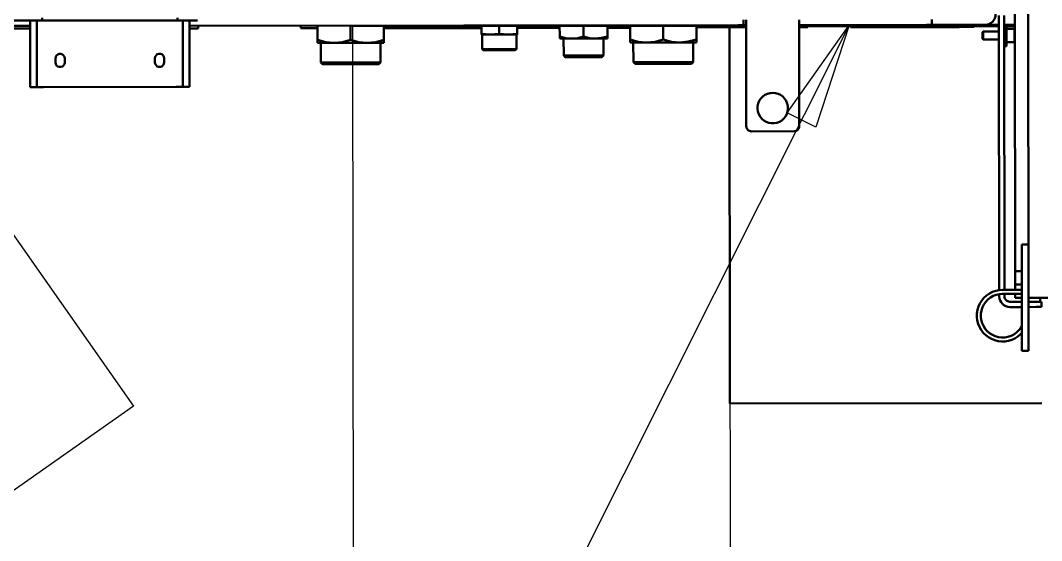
# Model space of a CAD drawing. Header units: feet. Extents: x -99009 to 3252343, y -11094690 to 9035152.
# Drawn here: x 2421278 to 2422047, y -1923153 to -1922762 of the extents above; entities that cross this region are included whole.
import ezdxf

# ---------------------------------------------------------------- set-up
doc = ezdxf.new("R2010")
doc.units = ezdxf.units.FT
doc.layers.add('1', color=1, linetype='Continuous')

# ---------------------------------------------------------------- blocks, each defined once
blk = doc.blocks.new('GG')
at = {"color": 7, "linetype": 'Continuous', "lineweight": 25}
for p, q in [((626.628, 335.407), (613.458, 354.202)), ((638.913, 344.015), (626.628, 335.407)), ((640.95, 308.427), (598.866, 329.627)), ((640.9, 327.132), (588.923, 327.132)), ((640.9, 312.932), (640.9, 327.132)), ((640.9, 312.932), (588.923, 312.932))]:
    blk.add_line(p, q, dxfattribs=at)
at = {"color": 7, "linetype": 'Continuous', "lineweight": 50}
for p, q in [((641.15, 338.982), (641.15, 340.582)), ((640.95, 339.282), (640.95, 340.382)), ((640.85, 339.282), (640.85, 340.007)), ((638.65, 339.032), (638.65, 339.282)), ((638.9, 339.282), (640.9, 339.282)), ((638.9, 339.032), (640.9, 339.032)), ((638.65, 338.782), (638.65, 333.782)), ((641.25, 338.832), (641.15, 338.832)), ((641.15, 338.682), (641.15, 333.882)), ((639.725, 338.332), (639.575, 338.332)), ((639.575, 337.982), (639.725, 337.982)), ((639.725, 334.582), (639.575, 334.582)), ((639.575, 334.232), (639.725, 334.232)), ((641.15, 333.733), (641.25, 333.733)), ((641.15, 332.982), (641.15, 333.582)), ((638.65, 333.282), (638.65, 333.532)), ((638.9, 333.532), (640.9, 333.532)), ((638.9, 333.282), (640.9, 333.282)), ((640.85, 333.057), (640.85, 333.282)), ((640.95, 312.607), (640.95, 333.282)), ((640.95, 332.957), (640.85, 332.957)), ((640.85, 329.082), (640.95, 329.082)), ((640.85, 328.457), (640.85, 328.982)), ((639.562, 328.332), (639.5, 328.27)), ((640.3, 328.332), (639.562, 328.332)), ((640.95, 328.457), (640.412, 328.457)), ((640.412, 327.207), (640.95, 327.207)), ((639.5, 326.145), (639.562, 326.083)), ((639.562, 326.083), (640.3, 326.083)), ((640.95, 325.957), (640.412, 325.957)), ((640.85, 322.282), (640.85, 325.957)), ((640.06, 322.257), (640.012, 322.21)), ((640.612, 322.257), (640.06, 322.257)), ((640.612, 321.945), (640.631, 322.282)), ((640.631, 322.282), (640.612, 322.282)), ((640.939, 322.282), (640.631, 322.282)), ((640.939, 322.282), (640.95, 322.082)), ((640.957, 322.282), (640.939, 322.282)), ((640.631, 321.607), (640.612, 321.945)), ((640.95, 321.807), (640.939, 321.607)), ((640.612, 321.27), (640.631, 321.607)), ((640.631, 320.932), (640.612, 321.27)), ((640.939, 321.607), (640.631, 321.607)), ((640.939, 321.607), (640.95, 321.407)), ((640.012, 321.005), (640.06, 320.957)), ((640.06, 320.957), (640.612, 320.957)), ((640.612, 320.932), (640.631, 320.932)), ((640.631, 320.932), (640.939, 320.932)), ((640.85, 319.332), (640.85, 320.932)), ((640.95, 321.132), (640.939, 320.932)), ((640.939, 320.932), (640.957, 320.932)), ((640.95, 319.332), (640.53, 319.332)), ((639.812, 319.182), (639.75, 319.12)), ((640.45, 319.182), (639.812, 319.182)), ((640.53, 318.432), (640.95, 318.432)), ((639.75, 317.745), (639.812, 317.682)), ((639.812, 317.682), (640.45, 317.682)), ((640.95, 317.532), (640.53, 317.532)), ((640.85, 316.682), (640.85, 317.532)), ((640.95, 316.682), (640.412, 316.682)), ((639.562, 316.558), (639.5, 316.495)), ((640.3, 316.558), (639.562, 316.558)), ((640.412, 315.433), (640.95, 315.433)), ((639.5, 314.37), (639.562, 314.307)), ((639.562, 314.307), (640.3, 314.307)), ((640.95, 314.182), (640.412, 314.182)), ((626.7, 301.182), (626.7, 312.932)), ((626.7, 312.932), (640.87, 312.932)), ((641.15, 312.407), (640.95, 312.407)), ((636.95, 312.107), (636.95, 310.507)), ((640.75, 312.307), (637.15, 312.307)), ((637.15, 310.307), (640.75, 310.307)), ((640.95, 305.507), (640.95, 310.107)), ((640.87, 309.987), (640.95, 309.987)), ((640.9, 308.377), (640.9, 309.987)), ((640.95, 308.377), (640.87, 308.377)), ((640.95, 305.307), (641.15, 305.307)), ((640.95, 303.307), (640.95, 305.107)), ((640.87, 303.737), (640.95, 303.737)), ((640.9, 302.782), (640.9, 303.737)), ((640.427, 303.402), (640.4, 303.375)), ((640.4, 303.375), (640.4, 302.782)), ((640.7, 303.375), (640.672, 303.402)), ((640.7, 302.782), (640.7, 303.375)), ((640.95, 303.307), (640.95, 302.782)), ((630.812, 302.782), (630.725, 302.782)), ((630.822, 302.582), (630.725, 302.582)), ((630.822, 301.932), (630.822, 302.655)), ((641.1, 302.782), (630.964, 302.782)), ((630.972, 301.932), (630.972, 302.655)), ((641.1, 302.582), (630.972, 302.582)), ((640.15, 302.582), (640.15, 302.503)), ((640.3, 302.503), (640.3, 302.232)), ((640.8, 302.232), (640.8, 302.503)), ((640.9, 302.182), (640.9, 302.503)), ((640.95, 302.503), (640.95, 302.582)), ((640.95, 302.582), (640.95, 302.182)), ((630.325, 301.932), (630.325, 302.382)), ((630.525, 301.932), (630.525, 302.382)), ((630.822, 302.182), (630.675, 302.182)), ((630.675, 302.182), (630.675, 301.932)), ((631.205, 302.182), (630.972, 302.182)), ((631.175, 302.152), (631.175, 301.932)), ((640.95, 302.182), (631.645, 302.182)), ((631.675, 301.932), (631.675, 302.152)), ((681.95, 302.182), (640.95, 302.182)), ((632.675, 301.932), (628.675, 301.932)), ((628.675, 301.932), (628.675, 301.682)), ((630.675, 301.682), (628.675, 301.682)), ((630.325, 301.392), (630.325, 301.682)), ((630.525, 301.392), (630.525, 301.682)), ((630.675, 274.432), (630.675, 301.682)), ((656.075, 301.682), (630.675, 301.682)), ((632.675, 301.932), (632.675, 301.682)), ((630.525, 301.192), (630.325, 301.192)), ((630.675, 301.242), (630.525, 301.242))]:
    blk.add_line(p, q, dxfattribs=at)
for points in [[(638.65, 339.282), (638.655, 339.282), (638.669, 339.282), (638.692, 339.282), (638.723, 339.282), (638.761, 339.282), (638.804, 339.282), (638.851, 339.282), (638.9, 339.282)], [(638.9, 339.032), (638.851, 339.032), (638.804, 339.032), (638.761, 339.032), (638.723, 339.032), (638.692, 339.032), (638.669, 339.032), (638.655, 339.032), (638.65, 339.032)], [(638.65, 339.032), (638.65, 339.027), (638.65, 339.013), (638.65, 338.99), (638.65, 338.959), (638.65, 338.921), (638.65, 338.878), (638.65, 338.831), (638.65, 338.782)], [(640.9, 339.282), (640.948, 339.282), (640.995, 339.282), (641.039, 339.282), (641.077, 339.282), (641.108, 339.282), (641.131, 339.282), (641.145, 339.282), (641.15, 339.282)], [(641.15, 339.032), (641.145, 339.032), (641.131, 339.032), (641.108, 339.032), (641.077, 339.032), (641.039, 339.032), (640.995, 339.032), (640.948, 339.032), (640.9, 339.032)], [(641.15, 338.832), (641.15, 338.835), (641.15, 338.844), (641.15, 338.858), (641.15, 338.876), (641.15, 338.899), (641.15, 338.925), (641.15, 338.953), (641.15, 338.982)], [(641.15, 338.682), (641.15, 338.712), (641.15, 338.74), (641.15, 338.766), (641.15, 338.789), (641.15, 338.807), (641.15, 338.821), (641.15, 338.829), (641.15, 338.832)], [(639.575, 338.332), (639.515, 338.322), (639.462, 338.291), (639.423, 338.245), (639.403, 338.188), (639.403, 338.127), (639.423, 338.07), (639.462, 338.023), (639.515, 337.993), (639.575, 337.982)], [(639.725, 337.982), (639.785, 337.993), (639.837, 338.023), (639.876, 338.07), (639.897, 338.127), (639.897, 338.188), (639.876, 338.245), (639.837, 338.291), (639.785, 338.322), (639.725, 338.332)], [(639.575, 334.582), (639.515, 334.572), (639.462, 334.541), (639.423, 334.495), (639.403, 334.438), (639.403, 334.377), (639.423, 334.32), (639.462, 334.273), (639.515, 334.243), (639.575, 334.232)], [(639.725, 334.232), (639.785, 334.243), (639.837, 334.273), (639.876, 334.32), (639.897, 334.377), (639.897, 334.438), (639.876, 334.495), (639.837, 334.541), (639.785, 334.572), (639.725, 334.582)], [(638.65, 333.782), (638.65, 333.734), (638.65, 333.687), (638.65, 333.644), (638.65, 333.606), (638.65, 333.574), (638.65, 333.552), (638.65, 333.537), (638.65, 333.532)], [(641.15, 333.733), (641.15, 333.735), (641.15, 333.744), (641.15, 333.758), (641.15, 333.776), (641.15, 333.799), (641.15, 333.825), (641.15, 333.853), (641.15, 333.882)], [(641.15, 333.582), (641.15, 333.612), (641.15, 333.64), (641.15, 333.666), (641.15, 333.688), (641.15, 333.707), (641.15, 333.721), (641.15, 333.729), (641.15, 333.733)], [(638.65, 333.532), (638.655, 333.532), (638.669, 333.532), (638.692, 333.532), (638.723, 333.532), (638.761, 333.532), (638.804, 333.532), (638.851, 333.532), (638.9, 333.532)], [(638.9, 333.282), (638.851, 333.282), (638.804, 333.282), (638.761, 333.282), (638.723, 333.282), (638.692, 333.282), (638.669, 333.282), (638.655, 333.282), (638.65, 333.282)], [(640.9, 333.532), (640.948, 333.532), (640.995, 333.532), (641.039, 333.532), (641.077, 333.532), (641.108, 333.532), (641.131, 333.532), (641.145, 333.532), (641.15, 333.532)], [(641.15, 333.282), (641.145, 333.282), (641.131, 333.282), (641.108, 333.282), (641.077, 333.282), (641.039, 333.282), (640.995, 333.282), (640.948, 333.282), (640.9, 333.282)], [(640.85, 332.957), (640.85, 332.959), (640.85, 332.965), (640.85, 332.974), (640.85, 332.987), (640.85, 333.002), (640.85, 333.019), (640.85, 333.038), (640.85, 333.057)], [(640.85, 328.982), (640.85, 329.002), (640.85, 329.02), (640.85, 329.038), (640.85, 329.053), (640.85, 329.066), (640.85, 329.075), (640.85, 329.08), (640.85, 329.082)], [(639.5, 326.145), (639.5, 326.154), (639.5, 326.181), (639.5, 326.226), (639.5, 326.287), (639.5, 326.364), (639.5, 326.456), (639.5, 326.561), (639.5, 326.676), (639.5, 326.801), (639.5, 326.932), (639.5, 327.069), (639.5, 327.207), (639.5, 327.346), (639.5, 327.482), (639.5, 327.614), (639.5, 327.738), (639.5, 327.854), (639.5, 327.959), (639.5, 328.05), (639.5, 328.128), (639.5, 328.189), (639.5, 328.234), (639.5, 328.261), (639.5, 328.27), (639.5, 328.27)], [(639.562, 327.207), (639.562, 327.348), (639.562, 327.487), (639.562, 327.621), (639.562, 327.749), (639.562, 327.869), (639.562, 327.977), (639.562, 328.074), (639.562, 328.157), (639.562, 328.225), (639.562, 328.277), (639.562, 328.312), (639.562, 328.33), (639.562, 328.332)], [(640.3, 327.832), (640.329, 328.145), (640.412, 328.457)], [(640.412, 328.457), (640.33, 328.457), (640.3, 328.457)], [(640.3, 327.832), (640.3, 327.968), (640.3, 328.091), (640.3, 328.199), (640.3, 328.29), (640.3, 328.362), (640.3, 328.415), (640.3, 328.447), (640.3, 328.457)], [(640.412, 327.207), (640.33, 327.513), (640.3, 327.832)], [(640.3, 326.582), (640.3, 326.729), (640.3, 326.884), (640.3, 327.044), (640.3, 327.207), (640.3, 327.371), (640.3, 327.531), (640.3, 327.686), (640.3, 327.832)], [(639.562, 326.083), (639.562, 326.085), (639.562, 326.102), (639.562, 326.138), (639.562, 326.189), (639.562, 326.257), (639.562, 326.34), (639.562, 326.437), (639.562, 326.546), (639.562, 326.665), (639.562, 326.793), (639.562, 326.927), (639.562, 327.066), (639.562, 327.207)], [(640.3, 326.582), (640.329, 326.895), (640.412, 327.207)], [(640.412, 325.957), (640.33, 326.263), (640.3, 326.582)], [(640.3, 325.957), (640.3, 325.968), (640.3, 326), (640.3, 326.053), (640.3, 326.125), (640.3, 326.216), (640.3, 326.323), (640.3, 326.446), (640.3, 326.582)], [(640.3, 325.957), (640.329, 325.957), (640.412, 325.957)], [(640.012, 321.908), (640.012, 321.995), (640.012, 322.069), (640.012, 322.129), (640.012, 322.173), (640.012, 322.201), (640.012, 322.21)], [(640.06, 321.045), (640.06, 321.106), (640.06, 321.18), (640.06, 321.267), (640.06, 321.363), (640.06, 321.465), (640.06, 321.572), (640.06, 321.679), (640.06, 321.784), (640.06, 321.885), (640.06, 321.978), (640.06, 322.061), (640.06, 322.131), (640.06, 322.187), (640.06, 322.228), (640.06, 322.251), (640.06, 322.257)], [(640.612, 321.945), (640.612, 322.018), (640.612, 322.084), (640.612, 322.143), (640.612, 322.192), (640.612, 322.231), (640.612, 322.259), (640.612, 322.276), (640.612, 322.282)], [(640.012, 321.005), (640.012, 321.014), (640.012, 321.041), (640.012, 321.085), (640.012, 321.146), (640.012, 321.22), (640.012, 321.306), (640.012, 321.401), (640.012, 321.503), (640.012, 321.607), (640.012, 321.712), (640.012, 321.814), (640.012, 321.908)], [(640.612, 321.27), (640.612, 321.349), (640.612, 321.433), (640.612, 321.519), (640.612, 321.607), (640.612, 321.695), (640.612, 321.782), (640.612, 321.866), (640.612, 321.945)], [(640.612, 320.932), (640.612, 320.938), (640.612, 320.955), (640.612, 320.984), (640.612, 321.023), (640.612, 321.072), (640.612, 321.13), (640.612, 321.197), (640.612, 321.27)], [(640.06, 320.957), (640.06, 320.958), (640.06, 320.969), (640.06, 320.999), (640.06, 321.045)], [(640.45, 318.882), (640.471, 319.107), (640.53, 319.332)], [(640.53, 319.332), (640.472, 319.332), (640.45, 319.332)], [(640.45, 318.882), (640.45, 318.98), (640.45, 319.069), (640.45, 319.146), (640.45, 319.212), (640.45, 319.264), (640.45, 319.302), (640.45, 319.325), (640.45, 319.332)], [(639.75, 317.745), (639.75, 317.747), (639.75, 317.765), (639.75, 317.8), (639.75, 317.851), (639.75, 317.918), (639.75, 317.998), (639.75, 318.089), (639.75, 318.188), (639.75, 318.295), (639.75, 318.405), (639.75, 318.515), (639.75, 318.624), (639.75, 318.727), (639.75, 318.823), (639.75, 318.908), (639.75, 318.982), (639.75, 319.041), (639.75, 319.084), (639.75, 319.111), (639.75, 319.12), (639.75, 319.12)], [(639.812, 318.432), (639.812, 318.547), (639.812, 318.659), (639.812, 318.765), (639.812, 318.864), (639.812, 318.953), (639.812, 319.029), (639.812, 319.091), (639.812, 319.138), (639.812, 319.169), (639.812, 319.182), (639.812, 319.182)], [(640.45, 317.982), (640.45, 318.088), (640.45, 318.199), (640.45, 318.315), (640.45, 318.432), (640.45, 318.55), (640.45, 318.665), (640.45, 318.777), (640.45, 318.882)], [(640.53, 318.432), (640.472, 318.653), (640.45, 318.882)], [(639.812, 317.682), (639.812, 317.683), (639.812, 317.696), (639.812, 317.727), (639.812, 317.774), (639.812, 317.836), (639.812, 317.912), (639.812, 318.001), (639.812, 318.1), (639.812, 318.206), (639.812, 318.318), (639.812, 318.432)], [(640.45, 317.982), (640.471, 318.207), (640.53, 318.432)], [(640.53, 317.532), (640.472, 317.753), (640.45, 317.982)], [(640.45, 317.532), (640.45, 317.54), (640.45, 317.563), (640.45, 317.601), (640.45, 317.653), (640.45, 317.718), (640.45, 317.796), (640.45, 317.884), (640.45, 317.982)], [(640.45, 317.532), (640.471, 317.532), (640.53, 317.532)], [(640.3, 316.057), (640.329, 316.37), (640.412, 316.682)], [(640.412, 316.682), (640.33, 316.682), (640.3, 316.682)], [(640.3, 316.057), (640.3, 316.193), (640.3, 316.316), (640.3, 316.424), (640.3, 316.515), (640.3, 316.587), (640.3, 316.64), (640.3, 316.672), (640.3, 316.682)], [(639.5, 314.37), (639.5, 314.379), (639.5, 314.406), (639.5, 314.451), (639.5, 314.512), (639.5, 314.589), (639.5, 314.681), (639.5, 314.786), (639.5, 314.901), (639.5, 315.026), (639.5, 315.157), (639.5, 315.294), (639.5, 315.433), (639.5, 315.571), (639.5, 315.707), (639.5, 315.839), (639.5, 315.963), (639.5, 316.079), (639.5, 316.184), (639.5, 316.275), (639.5, 316.353), (639.5, 316.414), (639.5, 316.459), (639.5, 316.486), (639.5, 316.495)], [(639.562, 315.433), (639.562, 315.573), (639.562, 315.712), (639.562, 315.846), (639.562, 315.974), (639.562, 316.094), (639.562, 316.203), (639.562, 316.299), (639.562, 316.382), (639.562, 316.45), (639.562, 316.502), (639.562, 316.537), (639.562, 316.555), (639.562, 316.558)], [(640.3, 314.807), (640.3, 314.954), (640.3, 315.109), (640.3, 315.269), (640.3, 315.433), (640.3, 315.595), (640.3, 315.756), (640.3, 315.911), (640.3, 316.057)], [(640.412, 315.433), (640.33, 315.738), (640.3, 316.057)], [(639.562, 314.307), (639.562, 314.31), (639.562, 314.327), (639.562, 314.363), (639.562, 314.414), (639.562, 314.482), (639.562, 314.565), (639.562, 314.662), (639.562, 314.771), (639.562, 314.89), (639.562, 315.018), (639.562, 315.152), (639.562, 315.291), (639.562, 315.433)], [(640.3, 314.807), (640.329, 315.12), (640.412, 315.433)], [(640.412, 314.182), (640.33, 314.488), (640.3, 314.807)], [(640.3, 314.182), (640.3, 314.193), (640.3, 314.225), (640.3, 314.278), (640.3, 314.35), (640.3, 314.441), (640.3, 314.548), (640.3, 314.672), (640.3, 314.807)], [(640.3, 314.182), (640.329, 314.182), (640.412, 314.182)], [(640.87, 314.182), (640.87, 314.085), (640.87, 313.948), (640.87, 313.798), (640.87, 313.638), (640.87, 313.467), (640.87, 313.288), (640.87, 313.101), (640.87, 312.908), (640.87, 312.71), (640.87, 312.509), (640.87, 312.307)], [(640.95, 312.407), (640.95, 312.411), (640.95, 312.423), (640.95, 312.441), (640.95, 312.466), (640.95, 312.496), (640.95, 312.531), (640.95, 312.568), (640.95, 312.607)], [(640.95, 312.307), (640.95, 312.311), (640.95, 312.322), (640.95, 312.338), (640.95, 312.357), (640.95, 312.376), (640.95, 312.393), (640.95, 312.404), (640.95, 312.407)], [(637.15, 312.307), (637.111, 312.303), (637.073, 312.292), (637.039, 312.274), (637.008, 312.249), (636.984, 312.218), (636.965, 312.184), (636.954, 312.146), (636.95, 312.107)], [(640.75, 312.307), (640.828, 312.307), (640.903, 312.307), (640.972, 312.307), (641.033, 312.307), (641.082, 312.307), (641.119, 312.307), (641.142, 312.307), (641.15, 312.307)], [(636.95, 310.507), (636.954, 310.468), (636.965, 310.431), (636.984, 310.396), (637.008, 310.366), (637.039, 310.341), (637.073, 310.323), (637.111, 310.311), (637.15, 310.307)], [(641.15, 310.307), (641.142, 310.307), (641.119, 310.307), (641.082, 310.307), (641.033, 310.307), (640.972, 310.307), (640.903, 310.307), (640.828, 310.307), (640.75, 310.307)], [(640.87, 310.307), (640.87, 310.298), (640.87, 310.205), (640.87, 310.127), (640.87, 310.066), (640.87, 310.023), (640.87, 309.996), (640.87, 309.987)], [(640.95, 310.107), (640.95, 310.146), (640.95, 310.184), (640.95, 310.218), (640.95, 310.249), (640.95, 310.273), (640.95, 310.292), (640.95, 310.303), (640.95, 310.307)], [(640.87, 308.377), (640.87, 308.368), (640.87, 308.342), (640.87, 308.298), (640.87, 308.237), (640.87, 308.16), (640.87, 308.067), (640.87, 307.958), (640.87, 307.835), (640.87, 307.698), (640.87, 307.549), (640.87, 307.388), (640.87, 307.217), (640.87, 307.038), (640.87, 306.851), (640.87, 306.658), (640.87, 306.46), (640.87, 306.26), (640.87, 306.057), (640.87, 305.855), (640.87, 305.655), (640.87, 305.457), (640.87, 305.264), (640.87, 305.077), (640.87, 304.898), (640.87, 304.727), (640.87, 304.566), (640.87, 304.417), (640.87, 304.28), (640.87, 304.157), (640.87, 304.048), (640.87, 303.955), (640.87, 303.877), (640.87, 303.816), (640.87, 303.773), (640.87, 303.746), (640.87, 303.737), (640.87, 303.737)], [(640.95, 305.307), (640.95, 305.311), (640.95, 305.323), (640.95, 305.341), (640.95, 305.366), (640.95, 305.396), (640.95, 305.431), (640.95, 305.468), (640.95, 305.507)], [(640.95, 305.107), (640.95, 305.146), (640.95, 305.184), (640.95, 305.219), (640.95, 305.249), (640.95, 305.274), (640.95, 305.292), (640.95, 305.304), (640.95, 305.307)], [(630.972, 302.655), (630.963, 302.785), (630.937, 302.913), (630.894, 303.037), (630.835, 303.154), (630.76, 303.261), (630.672, 303.358), (630.572, 303.442), (630.461, 303.511), (630.342, 303.565), (630.216, 303.603), (630.087, 303.623), (629.956, 303.626), (629.826, 303.612), (629.699, 303.58), (629.578, 303.531), (629.464, 303.467), (629.36, 303.387), (629.267, 303.295), (629.188, 303.19), (629.124, 303.077), (629.075, 302.955), (629.043, 302.828), (629.028, 302.699), (629.031, 302.568), (629.052, 302.438), (629.089, 302.313), (629.143, 302.194), (629.213, 302.083), (629.297, 301.983), (629.349, 301.932)], [(630.822, 302.655), (630.813, 302.776), (630.787, 302.894), (630.743, 303.007), (630.684, 303.112), (630.609, 303.207), (630.521, 303.291), (630.423, 303.36), (630.315, 303.415), (630.2, 303.453), (630.08, 303.473), (629.959, 303.476), (629.839, 303.461), (629.723, 303.429), (629.612, 303.38), (629.51, 303.316), (629.418, 303.236), (629.339, 303.145), (629.274, 303.043), (629.225, 302.932), (629.193, 302.815), (629.178, 302.695), (629.181, 302.574), (629.202, 302.455), (629.24, 302.34), (629.294, 302.232), (629.364, 302.133), (629.448, 302.045), (629.543, 301.971), (629.607, 301.932)], [(640.7, 303.375), (640.694, 303.375), (640.672, 303.375), (640.635, 303.375), (640.587, 303.375), (640.535, 303.375), (640.485, 303.375), (640.443, 303.375), (640.413, 303.375), (640.4, 303.375), (640.4, 303.375)], [(640.672, 303.402), (640.668, 303.402), (640.646, 303.402), (640.61, 303.402), (640.565, 303.402), (640.517, 303.402), (640.474, 303.402), (640.443, 303.402), (640.428, 303.402), (640.427, 303.402)], [(640.95, 303.307), (640.957, 303.229), (640.98, 303.154), (641.017, 303.085), (641.067, 303.025), (641.128, 302.975), (641.197, 302.938), (641.272, 302.915), (641.35, 302.907)], [(630.725, 302.782), (630.647, 302.774), (630.572, 302.752), (630.503, 302.715), (630.442, 302.665), (630.392, 302.604), (630.355, 302.535), (630.332, 302.461), (630.325, 302.382)], [(630.725, 302.582), (630.686, 302.578), (630.648, 302.567), (630.614, 302.549), (630.584, 302.524), (630.558, 302.493), (630.54, 302.459), (630.528, 302.421), (630.525, 302.382)], [(640.55, 302.503), (640.464, 302.503), (640.382, 302.503), (640.308, 302.503), (640.245, 302.503), (640.196, 302.503), (640.164, 302.503), (640.15, 302.503), (640.15, 302.503)], [(640.95, 302.503), (640.949, 302.503), (640.935, 302.503), (640.903, 302.503), (640.855, 302.503), (640.792, 302.503), (640.718, 302.503), (640.636, 302.503), (640.55, 302.503)], [(641.1, 302.782), (641.139, 302.782), (641.176, 302.782), (641.211, 302.782), (641.241, 302.782), (641.266, 302.782), (641.285, 302.782), (641.296, 302.782), (641.3, 302.782)], [(641.3, 302.582), (641.296, 302.582), (641.285, 302.582), (641.266, 302.582), (641.241, 302.582), (641.211, 302.582), (641.176, 302.582), (641.139, 302.582), (641.1, 302.582)], [(631.205, 302.182), (631.199, 302.182), (631.193, 302.18), (631.188, 302.177), (631.184, 302.174), (631.18, 302.169), (631.177, 302.164), (631.175, 302.158), (631.175, 302.152)], [(631.205, 302.182), (631.214, 302.182), (631.24, 302.182), (631.281, 302.182), (631.334, 302.182), (631.393, 302.182), (631.456, 302.182), (631.516, 302.182), (631.569, 302.182), (631.61, 302.182), (631.636, 302.182), (631.645, 302.182), (631.645, 302.182)], [(631.675, 302.152), (631.674, 302.158), (631.673, 302.164), (631.67, 302.169), (631.666, 302.174), (631.662, 302.177), (631.656, 302.18), (631.651, 302.182), (631.645, 302.182)], [(640.3, 302.232), (640.3, 302.227), (640.302, 302.221), (640.305, 302.216), (640.309, 302.211), (640.313, 302.207), (640.318, 302.205), (640.324, 302.203), (640.33, 302.202)], [(640.77, 302.202), (640.762, 302.202), (640.736, 302.202), (640.696, 302.202), (640.644, 302.202), (640.584, 302.202), (640.521, 302.202), (640.461, 302.202), (640.408, 302.202), (640.366, 302.202), (640.34, 302.202), (640.33, 302.202), (640.33, 302.202)], [(640.77, 302.202), (640.776, 302.203), (640.781, 302.205), (640.787, 302.207), (640.791, 302.211), (640.795, 302.216), (640.797, 302.221), (640.799, 302.227), (640.8, 302.232)], [(630.325, 301.192), (630.325, 301.196), (630.325, 301.207), (630.325, 301.226), (630.325, 301.251), (630.325, 301.281), (630.325, 301.316), (630.325, 301.353), (630.325, 301.392)], [(630.525, 301.392), (630.525, 301.353), (630.525, 301.316), (630.525, 301.281), (630.525, 301.251), (630.525, 301.226), (630.525, 301.207), (630.525, 301.196), (630.525, 301.192)]]:
    blk.add_lwpolyline(points, dxfattribs=at)
blk.add_lwpolyline([(638.4, 311.307), (638.39, 311.41), (638.363, 311.509), (638.319, 311.602), (638.258, 311.686), (638.183, 311.757), (638.097, 311.814), (638.002, 311.854), (637.902, 311.877), (637.799, 311.882), (637.697, 311.868), (637.599, 311.836), (637.508, 311.787), (637.427, 311.723), (637.36, 311.645), (637.307, 311.557), (637.27, 311.46), (637.252, 311.359), (637.252, 311.256), (637.27, 311.154), (637.307, 311.058), (637.36, 310.97), (637.427, 310.892), (637.508, 310.827), (637.599, 310.779), (637.697, 310.747), (637.799, 310.733), (637.902, 310.737), (638.002, 310.76), (638.097, 310.801), (638.183, 310.858), (638.258, 310.929), (638.319, 311.013), (638.363, 311.105), (638.39, 311.205)], close=True, dxfattribs=at)
at = {"color": 7, "linetype": 'Continuous', "lineweight": 25}
blk.add_lwpolyline([(640.95, 308.427), (637.108, 309.69), (637.647, 310.762)], close=True, dxfattribs=at)

msp = doc.modelspace()

# ---------------------------------------------------------------- linework, layer by layer
at = {"layer": '1'}
msp.add_arc((2520410.24778, -1978395.99612), 100000, 84.1346387202, 194.3871675539, dxfattribs=at)

# ---------------------------------------------------------------- block references
at = {"xscale": 20.00000668694215, "yscale": 20.00000668694215, "zscale": 20.00000668694215, "rotation": 90.06505171407352}
msp.add_blockref('GG', (2428085.31376, -1935577.16139), dxfattribs=at)

doc.saveas('drawing.dxf')
